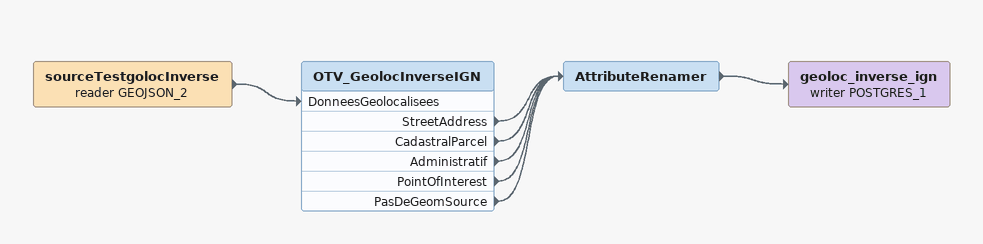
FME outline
sourceTestgolocInverse (reader GEOJSON_2)
    -> OTV_GeolocInverseIGN [DonneesGeolocalisees]
OTV_GeolocInverseIGN
    StreetAddress -> AttributeRenamer
    CadastralParcel -> AttributeRenamer
    Administratif -> AttributeRenamer
    PointOfInterest -> AttributeRenamer
    PasDeGeomSource -> AttributeRenamer
AttributeRenamer
    -> geoloc_inverse_ign (writer POSTGRES_1)
geoloc_inverse_ign (writer POSTGRES_1)
